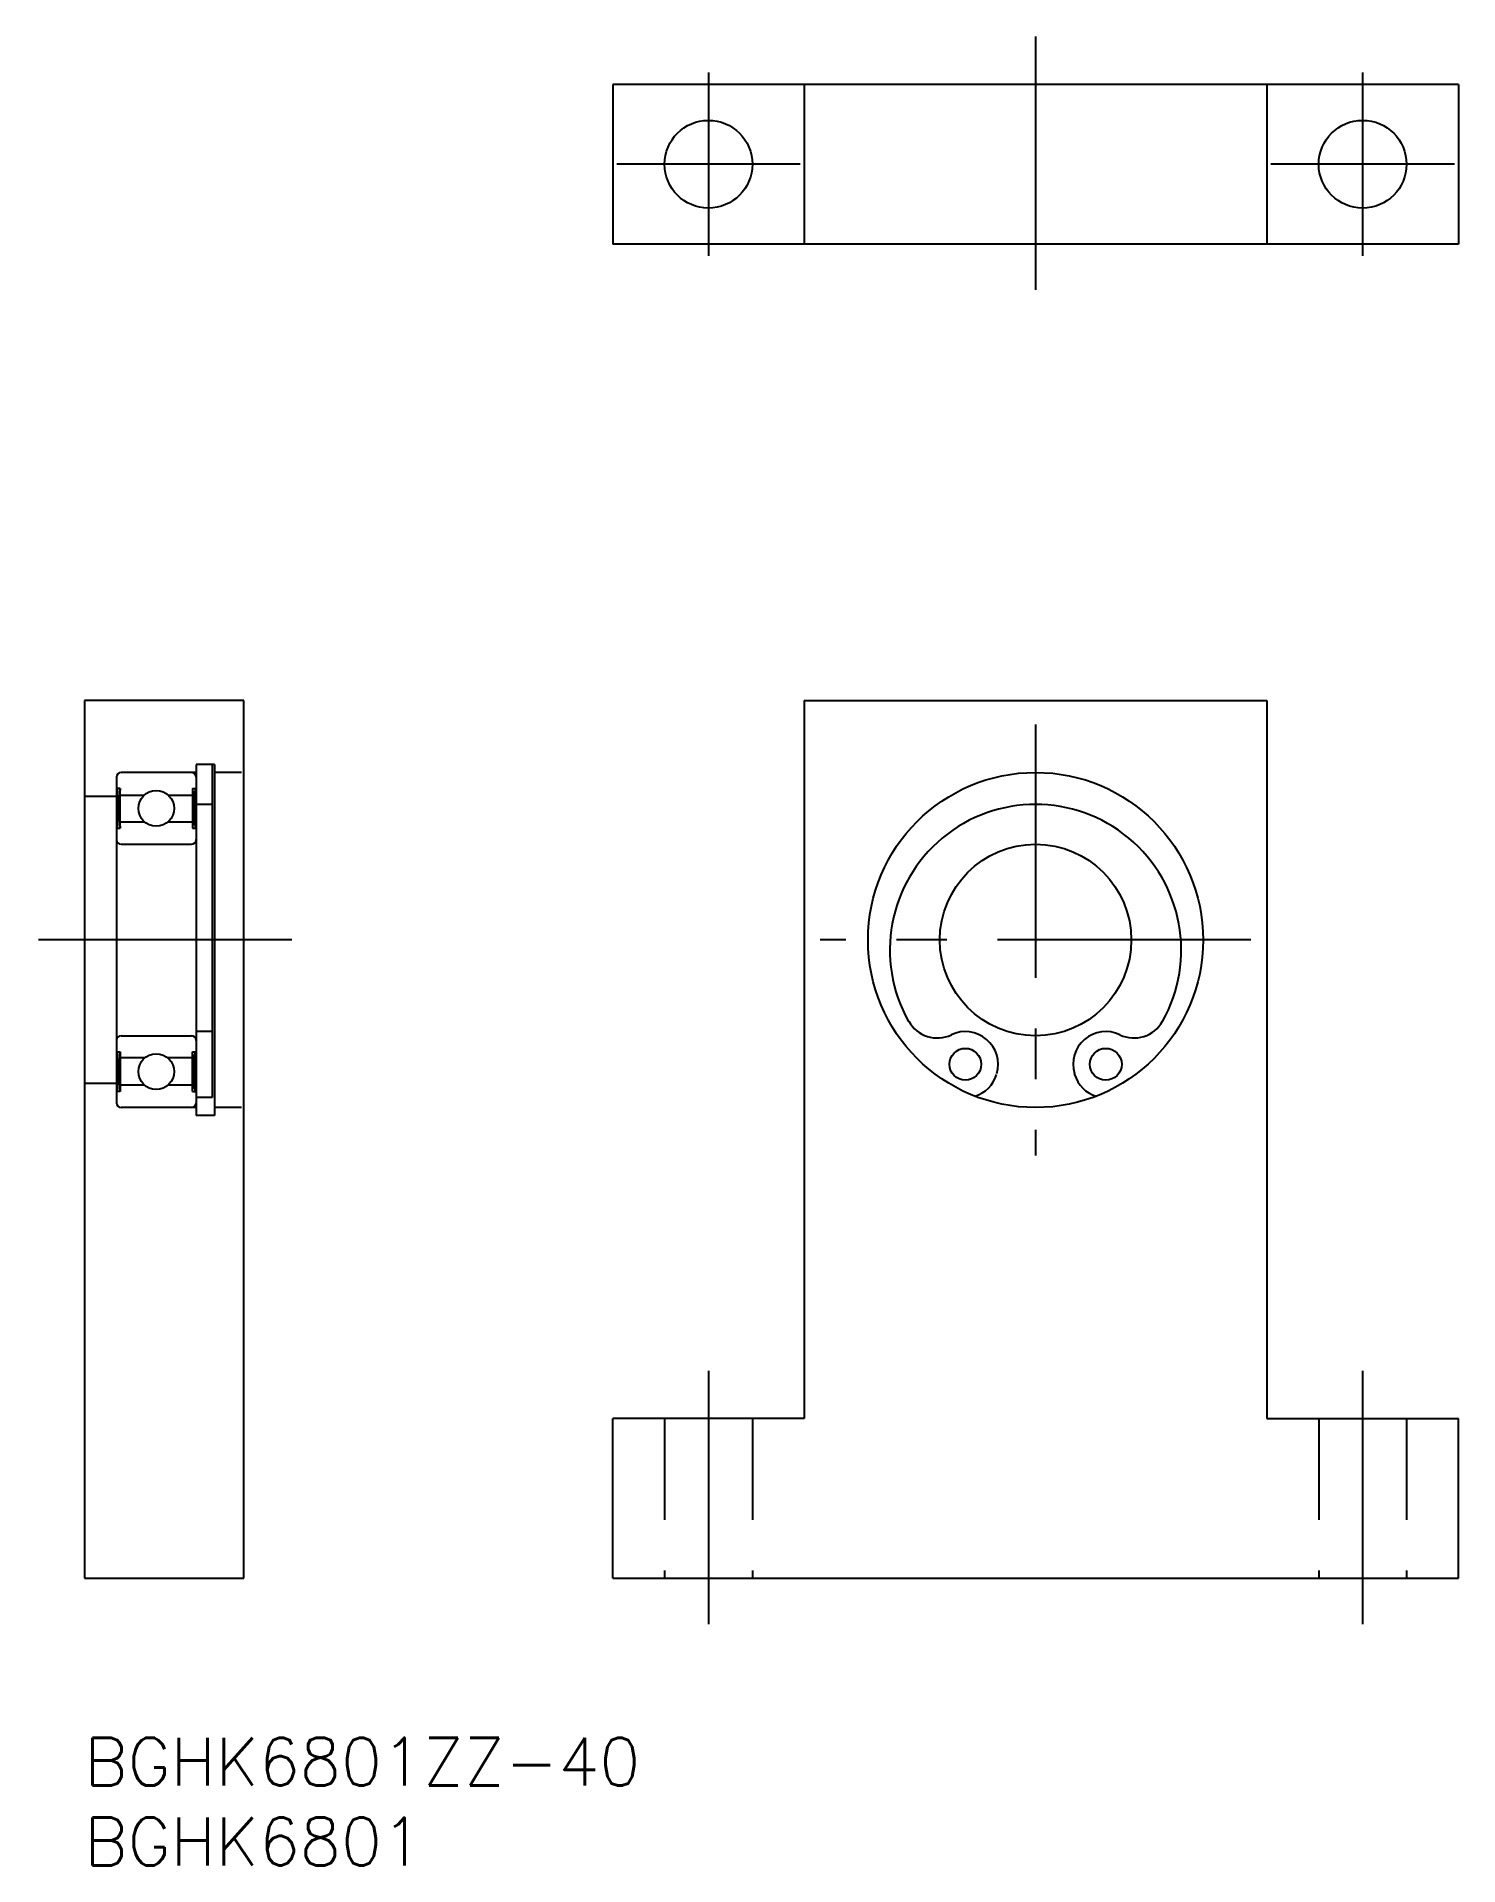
# Model space of a CAD drawing. Extents: x -3 to 86, y -8 to 107.
import ezdxf

# ---------------------------------------------------------------- set-up
doc = ezdxf.new("R2010")
doc.units = 0
doc.header["$LTSCALE"] = 0.5
doc.linetypes.add('CENTER', pattern=[50.8, 31.75, -6.35, 6.35, -6.35])
doc.linetypes.add('DASHED', pattern=[19.05, 12.7, -6.35])
for name, color, linetype in [('MSM_CENTER', 1, 'CENTER'), ('MSM_CONTINUOUS', 7, 'CONTINUOUS'), ('MSM_DASHED', 4, 'DASHED'), ('MSM_NARROW', 5, 'CONTINUOUS'), ('MSM_PART_NUMBER', 7, 'CONTINUOUS')]:
    doc.layers.add(name, color=color, linetype=linetype)
doc.styles.get("Standard").update_dxf_attribs({"font": 'txt.shx', "height": 3, "bigfont": 'bigfont.shx'})

# ---------------------------------------------------------------- blocks, each defined once
blk = doc.blocks.new('*U8')
at = {"layer": 'MSM_PART_NUMBER'}
blk.add_text('BGHK6801ZZ-40', height=3, dxfattribs=at).set_placement((0, -3))
blk = doc.blocks.new('*U9')
at = {"layer": 'MSM_PART_NUMBER'}
blk.add_text('BGHK6801', height=3, dxfattribs=at).set_placement((0, -8))

msp = doc.modelspace()

# ---------------------------------------------------------------- linework, layer by layer
at = {"layer": 'MSM_CENTER'}
for p, q in [((59.61, 106.62), (59.61, 90.62)), ((39.11, 104.37), (39.11, 92.87)), ((80.11, 104.37), (80.11, 92.87)), ((44.86, 98.62), (33.36, 98.62)), ((85.86, 98.62), (74.36, 98.62)), ((59.61, 63.5), (59.61, 36.5)), ((13, 50), (-3, 50)), ((73.11, 50), (46.11, 50)), ((39.11, 23), (39.11, 7)), ((80.11, 23), (80.11, 7))]:
    msp.add_line(p, q, dxfattribs=at)
at = {"layer": 'MSM_CONTINUOUS'}
for p, q in [((33.11, 103.62), (33.11, 93.62)), ((86.11, 103.62), (33.11, 103.62)), ((45.11, 103.62), (45.11, 93.62)), ((74.11, 103.62), (74.11, 93.62)), ((86.11, 103.62), (86.11, 93.62)), ((86.11, 93.62), (33.11, 93.62)), ((0, 65), (0, 10)), ((10, 65), (0, 65)), ((10, 10), (10, 65)), ((45.11, 65), (45.11, 20)), ((45.11, 65), (74.11, 65)), ((74.11, 65), (74.11, 20)), ((8.15, 61, 0.5), (7, 61, 0.5)), ((7, 61), (7, 39)), ((8, 61), (8, 40.13)), ((8.15, 61), (8.15, 39)), ((2, 60.2), (2, 39.8)), ((7, 60.5), (2.3, 60.5)), ((9.85, 60.5, 0.5), (8.15, 60.5, 0.5)), ((2, 59), (0, 59)), ((2.23, 59.5), (2, 59.5)), ((2.06, 57), (2.06, 59.5)), ((2.23, 57), (2.23, 59.5)), ((2.23, 59.08), (3.74, 59.08)), ((5.26, 59.08), (6.77, 59.08)), ((6.77, 59.5), (7, 59.5)), ((6.77, 59.5), (6.77, 57)), ((6.94, 59.5), (6.94, 57)), ((8, 58.5, 0.5), (7, 58.5, 0.5)), ((3.77, 57.39), (2.23, 57.39)), ((6.77, 57.39), (5.23, 57.39)), ((2, 57), (2.23, 57)), ((6.77, 57), (7, 57)), ((2.3, 56), (6.7, 56)), ((2.3, 44), (6.7, 44)), ((8, 44.26, 0.5), (7, 44.26, 0.5)), ((2, 43), (2.23, 43)), ((2.06, 43), (2.06, 40.5)), ((2.23, 43), (2.23, 40.5)), ((3.77, 42.61), (2.23, 42.61)), ((6.77, 42.61), (5.23, 42.61)), ((6.77, 40.5), (6.77, 43)), ((6.77, 43), (7, 43)), ((6.94, 40.5), (6.94, 43)), ((62.04, 41.63), (62.06, 41.57)), ((2, 41), (0, 41)), ((2.23, 40.5), (2, 40.5)), ((2.23, 40.93), (3.74, 40.93)), ((5.26, 40.93), (6.77, 40.93)), ((6.77, 40.5), (7, 40.5)), ((8, 40.13, 0.5), (7, 40.13, 0.5)), ((7, 39.5), (2.3, 39.5)), ((8.15, 39, 0.5), (7, 39, 0.5)), ((9.85, 39.5, 0.5), (8.15, 39.5, 0.5)), ((45.11, 20), (33.11, 20)), ((33.11, 10), (33.11, 20)), ((74.11, 20), (86.11, 20)), ((86.11, 10), (86.11, 20)), ((0, 10), (10, 10)), ((33.11, 10), (86.11, 10))]:
    msp.add_line(p, q, dxfattribs=at)
for centre, radius in [((39.11, 98.62), 2.75), ((80.11, 98.62), 2.75), ((59.61, 50), 10.5), ((4.5, 58.25), 1.12), ((59.61, 50), 6), ((4.5, 41.75), 1.12), ((55.21, 42.21), 1), ((64.01, 42.21), 1)]:
    msp.add_circle(centre, radius, dxfattribs=at)
for centre, radius, start, end in [((2.3, 60.2), 0.3, 90, 180), ((6.7, 60.2), 0.3, 0, 90), ((59.61, 49.37), 9.13, 330.641, 209.359), ((2.3, 56.3), 0.3, 180, 270), ((6.7, 56.3), 0.3, 270, 0), ((53.45, 45.91), 2.05, 209.359, 295.519), ((65.78, 45.91), 2.05, 244.481, 330.641), ((2.3, 43.7), 0.3, 90, 180), ((6.7, 43.7), 0.3, 0, 90), ((55.21, 42.21), 2.05, 343.794, 115.519), ((64.01, 42.21), 2.05, 64.481, 196.206), ((55.24, 42.13), 2, 286.4159, 343.794), ((63.98, 42.13), 2, 196.206, 253.5841), ((2.3, 39.8), 0.3, 180, 270), ((6.7, 39.8), 0.3, 270, 0)]:
    msp.add_arc(centre, radius, start, end, dxfattribs=at)
at = {"layer": 'MSM_DASHED'}
for p, q in [((36.36, 20), (36.36, 10)), ((41.86, 20), (41.86, 10)), ((77.36, 20), (77.36, 10)), ((82.86, 20), (82.86, 10))]:
    msp.add_line(p, q, dxfattribs=at)
at = {"layer": 'MSM_NARROW'}
for p, q in [((2.06, 59.5), (2.23, 57)), ((2.23, 59.5), (2.06, 57)), ((6.77, 59.5), (6.94, 57)), ((6.94, 59.5), (6.77, 57)), ((2.06, 40.5), (2.23, 43)), ((2.23, 40.5), (2.06, 43)), ((6.77, 40.5), (6.94, 43)), ((6.94, 40.5), (6.77, 43))]:
    msp.add_line(p, q, dxfattribs=at)

# ---------------------------------------------------------------- block references
at = {"layer": 'MSM_CONTINUOUS'}
for name in ['*U8', '*U9']:
    msp.add_blockref(name, (0, 0), dxfattribs=at)

doc.saveas('drawing.dxf')
